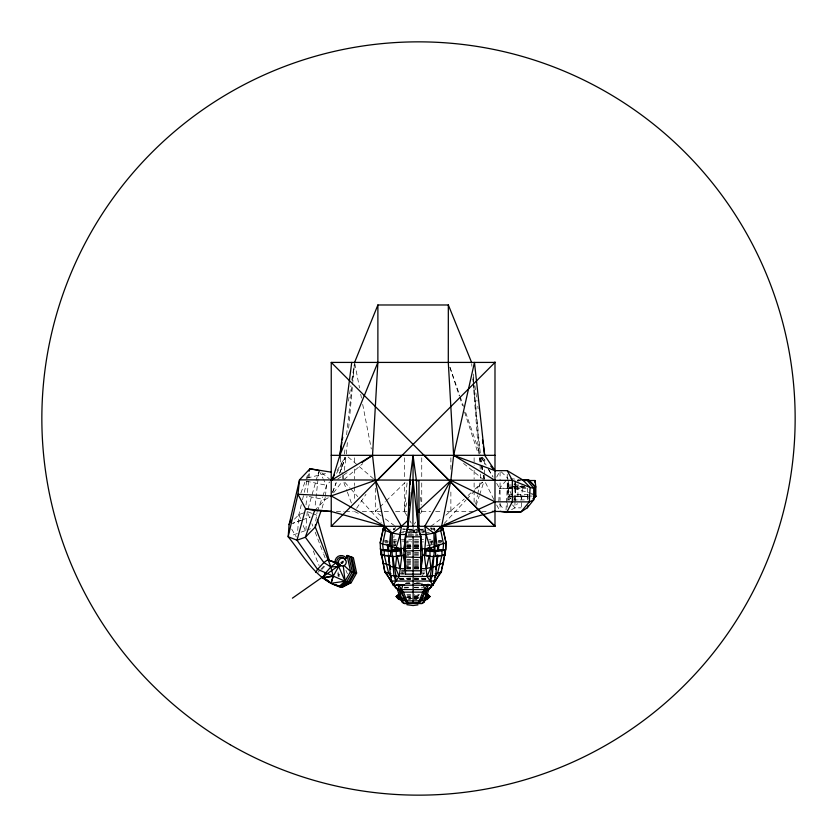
<?xml version="1.0" encoding="UTF-8"?>
<svg xmlns="http://www.w3.org/2000/svg" width="837" height="837" viewBox="0 0 837 837"><rect width="100%" height="100%" fill="white"/><g stroke="black" fill="none" stroke-linecap="round" stroke-linejoin="round"><path stroke-width="0.63" stroke-dasharray="4.18 3.14" d="M484.372 479.109L484.424 475.353M484.435 474.098L484.497 469.097M484.56 464.085L484.623 459.084M337.991 576.118L338.158 570.991M521.252 506.814L522.414 486.328M496.707 483.347L499.563 488.337L498.706 502.765L503.738 509.534M506.04 509.963L506.406 503.78M506.469 502.545L507.892 478.356L500.944 471.513M301.289 504.69L298.903 514.609L297.512 533.431L291.684 535.523M305.85 530.449L307.242 511.616L315.769 481.756M315.748 520.991L317.024 512.558M394.363 529.455L394.237 528.273M346.319 454.041L347.596 439.843M348.642 428.23L354.585 362.421M407.054 482.949L404.428 511.491L406.908 515.728M318.824 471.848L314.89 508.017M306.018 504.952L306.97 496.111M307.367 492.501L308.55 481.662M308.968 477.791L309.533 472.623M322.057 508.049L325.269 497.314M325.405 496.111L326.587 485.282L323.647 479.622M344.457 454.041L345.168 447.586M346.602 434.685L352.011 385.648M352.586 380.49L354.438 363.708L351.718 380.49M515.194 500.244L515.257 481.641M343.201 479.109L343.672 475.353M344.31 470.352L345.89 457.829M395.346 544.678L393.557 539.426L394.091 535.607M395.357 526.682L395.001 529.235L389.78 529.225M348.443 401.132L350.902 385.648M475.657 504.062L477.446 495.326M477.697 494.081L479.999 482.855M302.481 499.731L303.977 493.537M304.27 492.302L309.648 469.996M406.855 502.775L404.428 511.491L404.428 482.949M316.124 480.511L318.604 471.806M510.811 498.81L508.185 496.404L508.268 480.511L508.268 486.695L512.914 486.684M476.086 505.548L479.235 495.954M479.632 494.751L483.566 482.761M433.922 528.388L434.204 530.449M430.888 544.678L432.677 539.426L428.764 539.426M317.443 511.365L322.423 497.136M322.841 495.954L326.587 485.282L329.684 481.997M339.728 473.208L345.336 457.713M393.442 528.314L393.411 530.051M332.561 492.334L336.076 482.782M339.602 473.24L345.325 457.713M300.87 493.056L308.131 473.616M332.603 492.323L336.233 482.75M515.194 486.977L516.115 484.78M496.686 477.121L499.511 471.733M336.62 473.365L345.001 457.588M511.564 509.597L514.964 507.902L517.35 503.644M338.556 576.316L339.78 574.161M421.566 576.975L424.558 571.974M414.346 524.192L415.581 522.079M420.509 513.604L421.743 511.491L421.743 508.896M414.2 530.072L413.624 531.317L414.169 532.52L414.346 530.103L406.573 529.266L417.004 529.225M337.091 470.561L344.896 457.504M356.656 508.268L365.978 494.311M419.065 597.848L416.69 598.842L415.204 598.445L419.421 594.542L414.378 594.542M333.597 492.805L341.475 482.436M506.228 480.344L499.563 488.337L508.593 488.379L510.183 486.402M513.897 484.937L515.519 483.116M444.185 523.491L466.021 500.055M466.889 499.114L482.614 482.238M318.06 572.246L320.09 570.091M320.885 569.244L324.055 565.875M321.785 569.516L324.955 566.147M314.618 510.549L325.007 499.72L329.161 497.188M527.32 488.274L527.32 499.898L508.593 499.982L510.8 497.691M294.436 519.17L298.903 514.609L304.856 512.474M381.316 515.937L375.3 511.491L378.962 507.933M379.872 507.044L385.355 501.708M386.275 500.819L405.464 482.133M445.87 515.194L464.263 499.04M468.092 495.483L470.959 492.815M474.788 489.258L482.447 482.133M413.991 532.635L414.535 531.432L413.949 530.177L413.405 531.38L413.991 532.635L420.352 531.966M434.497 530.47L434.717 528.429M344.028 479.528L362.703 463.677M430.888 526.306L441.873 518.155M340.356 562.966L343.264 560.926M337.593 479.172L348.182 471.942M511.752 495.044L508.593 488.379L512.275 486.757M302.586 519.798L310.286 517.046M301.079 532.154L310.569 528.754M405.987 597.346L413.122 596.635M409.544 598.842L411.03 598.445L406.813 594.542L410.601 594.542M307.137 478.011L327.434 473.093M382.98 541.068L387.677 540.336M404.292 587.982L410.548 587.668M399.312 578.67L410.873 578.011M413.949 530.177L419.044 529.643M420.31 529.518L424.129 529.11M430.5 528.45L434.309 528.042M421.628 531.83L427.989 531.171M393.599 545.944L395.713 545.724M406.081 583.002L409.596 582.719M513.071 488.337L508.185 486.998L510.225 486.883M512.275 496.163L508.185 496.404L508.75 494.447L512.861 494.437M422.497 583.19L414.127 583.807M499.563 488.337L526.264 487.563M520.049 480.417L517.507 480.459L522.006 480.511M508.593 488.379L526.086 488.274M481.945 511.459L488.473 511.397M520.394 480.354L517.946 480.375L517.946 500.003M517.433 480.469L519.903 480.448M512.568 504.931L514.964 507.902L521.137 507.839M518.71 485.01L508.75 485.041L508.593 499.982M524.255 486.642L515.236 486.674L515.215 482.98M513.405 486.757L524.067 486.715M508.185 486.998L510.518 486.988M511.689 486.988L524.276 486.946M528.398 494.374L515.435 494.426L515.435 485.021M531.736 494.364L535.073 494.353M513.405 496.153L532.363 496.079M512.861 496.383L508.185 496.404L510.35 497.774M515.194 496.372L528.806 496.331L513.552 496.174M336.411 511.491L344.164 511.491M345.461 511.491L353.214 511.491M362.306 511.491L390.502 511.491M395.566 511.491L406.908 511.491M421.743 511.491L430.605 511.491M435.669 511.491L442.009 511.491M447.073 511.491L472.832 511.543M402.743 529.225L405.338 529.225M418.301 529.225L423.491 529.225M431.275 529.225L435.156 529.225M409.387 530.585L419.327 530.585M420.572 530.585L428.021 530.585M408.571 531.296L424.16 531.296M399.448 532.52L404.417 532.52M405.663 532.52L416.847 532.52M421.817 532.52L424.296 532.52M425.541 532.52L429.266 532.52M407.912 533.096L417.014 533.096M408.289 534.498L417.945 534.498M408.09 535.68L418.144 535.68M393.557 539.426L396.163 539.426M401.383 539.426L411.814 539.426M414.42 539.426L423.553 539.426M385.491 541.068L388.002 541.068M393.024 541.068L396.79 541.068M401.812 541.068L405.579 541.068M406.834 541.068L410.601 541.068M414.378 541.068L419.4 541.068M429.444 541.068L433.21 541.068M438.232 541.068L441.999 541.068M384.413 541.905L388.326 541.905M393.547 541.905L396.152 541.905M403.989 541.905L411.814 541.905M414.42 541.905L423.553 541.905M430.082 541.905L432.687 541.905M437.908 541.905L441.821 541.905M385.25 542.868L387.782 542.868M392.856 542.868L395.388 542.868M404.25 542.868L410.58 542.868M414.388 542.868L419.452 542.868M429.58 542.868L433.378 542.868M438.452 542.868L440.984 542.868M392.825 544.228L395.357 544.228M406.772 544.228L410.58 544.228M414.388 544.228L419.463 544.228M430.877 544.228L433.409 544.228M393.097 545.253L395.598 545.253M406.866 545.253L410.611 545.253M414.367 545.253L419.379 545.253M426.88 545.253L431.882 545.253M406.897 545.724L410.632 545.724M414.357 545.724L419.337 545.724M406.908 546.174L410.632 546.174M414.357 546.174L419.327 546.174M406.813 546.268L413.122 546.268M414.378 546.268L419.421 546.268M406.824 546.739L410.601 546.739M414.378 546.739L419.41 546.739M406.792 547.544L410.59 547.544M414.378 547.544L419.442 547.544M407.023 548.141L410.685 548.141M414.336 548.141L419.211 548.141M406.594 548.392L411.814 548.392M414.42 548.392L419.64 548.392M405.171 548.706L410.841 548.706M414.252 548.706L419.933 548.706M406.782 552.661L410.58 552.661M414.388 552.661L419.452 552.661M406.625 553.226L411.814 553.226M414.42 553.226L419.609 553.226M406.981 554.628L410.664 554.628M414.346 554.628L419.253 554.628M404.564 555.193L410.674 555.193M414.336 555.193L419.222 555.193M407.064 559.367L410.695 559.367M414.325 559.367L419.17 559.367M406.803 560.152L410.59 560.152M414.378 560.152L419.431 560.152M406.615 561.428L411.814 561.428M414.42 561.428L419.619 561.428M406.792 562.276L410.59 562.276M414.378 562.276L419.442 562.276M406.834 563.238L410.601 563.238M414.378 563.238L419.4 563.238M406.751 564.598L410.569 564.598M414.388 564.598L419.483 564.598M404.334 565.624L410.611 565.624M414.367 565.624L419.389 565.624M404.281 566.544L410.59 566.544M414.378 566.544L421.953 566.544M406.803 567.109L410.59 567.109M414.378 567.109L419.431 567.109M406.803 567.612L410.59 567.612M414.378 567.612L419.431 567.612M406.709 567.894L410.548 567.894M414.399 567.894L419.525 567.894M406.845 568.197L410.611 568.197M414.367 568.197L419.389 568.197M406.74 568.511L410.569 568.511M414.388 568.511L419.494 568.511M406.667 568.982L410.538 568.982M414.409 568.982L419.567 568.982M401.394 570.269L403.999 570.269M422.235 570.269L424.84 570.269M401.697 571.106L404.24 571.106M401.561 572.069L404.125 572.069M422.11 572.069L424.673 572.069M400.274 573.429L404.125 573.429M422.11 573.429L424.673 573.429M400.735 574.119L404.449 574.119M414.242 578.011L426.922 578.67M399.364 578.796L410.622 578.796M414.367 578.796L426.87 578.796M399.218 579.089L410.59 579.089M414.378 579.089L427.016 579.089M400.253 579.413L410.548 579.413M414.399 579.413L427.268 579.413M405.432 583.243L410.559 583.243M414.399 583.243L420.802 583.243M405.683 583.577L410.643 583.577M414.357 583.577L420.551 583.577M404.261 587.239L410.59 587.239M414.378 587.239L423.24 587.239M414.399 587.668L421.942 587.982M407.211 595.264L410.758 595.264M414.294 595.264L419.023 595.264M406.939 596.519L410.643 596.519M414.357 596.519L418.061 596.519M414.315 596.635L417.893 596.635M407.169 597.346L410.737 597.346M414.305 597.346L420.247 597.346M408.299 597.691L410.705 597.691M414.325 597.691L417.935 597.691M408.268 598.539L413.122 598.539M414.325 598.539L417.966 598.539M414.305 598.842L416.69 598.842M408.017 599.491L410.569 599.491M414.388 599.491L416.941 599.491M513.51 486.768L524.673 486.841M341.527 563.667L340.994 563.646A2.051 2.051 0 0 0 342.207 559.765M416.638 582.719L420.153 583.002M510.486 478.628L519.557 479.57M402.754 528.869L405.296 529.13M402.712 531.317L414.169 532.52M438.557 540.336L442.072 540.88M406.928 583.295L410.099 583.807M306.29 481.212L326.587 485.282M309.23 496.561L325.007 499.72M514.295 488.672L532.635 493.684M311.72 513.269L307.242 511.616L309.575 517.664M312.839 513.688L316.198 514.933L316.899 517.381M354.511 511.491L360.308 514.337M385.323 518.898L394.342 525.563M321.795 472.821L329.349 478.848M463.552 463.405L483.367 479.549M348.14 457.002L373.365 478.691M482.206 457.128L486.475 461.637M510.403 496.215L508.75 494.447L510.905 497.241M344.781 482.269L349.981 488.013M350.849 488.975L357.786 496.634M361.249 500.463L381.201 522.476M513.897 497.994L515.519 499.825M401.676 571.974L402.859 573.858M481.17 457.504L485.115 464.033M488.41 469.473L492.365 476.002M410.015 521.012L411.26 523.135M291.726 529.13L296.329 536.998M481.767 457.504L486.171 465.121M488.693 469.473L493.108 477.09M496.686 504.973L498.946 509.199M318.96 470.561L323.061 478.482M485.481 482.614L493.872 499.532M345.984 570.353L347.386 573.732M298.903 514.609L300.818 519.453M303.224 525.51L305.62 531.579M313.31 550.966L319.075 565.509M311.908 523.711L312.85 526.128M315.183 532.175L323.124 552.734M323.595 553.948L325.467 558.781M343.913 482.719L347.01 491.131M347.397 492.177L351.425 503.11M337.981 573.355L339.173 576.693M513.688 496.791L515.351 501.509M449.992 367.307L459.743 395.43M460.162 396.654L463.552 406.426M465.675 412.547L480.082 454.104M449.929 367.38L459.262 395.87M459.67 397.104L462.505 405.778M464.535 411.971L478.335 454.093M520.352 494.405L522.068 501.509M479.308 457.829L480.71 464.085M480.993 465.341L482.112 470.352M483.231 475.353L484.079 479.109M354.825 363.697L359.502 387.876M360.726 394.237L361.469 398.056M362.693 404.417L371.304 448.967M480.302 457.829L481.421 464.085M481.652 465.341L482.551 470.352M483.451 475.353L484.131 479.109L483.587 475.353M480.888 457.829L481.85 464.085M482.049 465.341L482.813 470.352M430.877 526.682L431.233 529.235M473.229 374.034L474.14 380.49M474.861 385.648L477.048 401.132M477.77 406.29L478.136 408.874M340.178 457.829L342.249 474.098M342.406 475.353L342.888 479.109M527.666 494.385L528.534 501.509M388.033 551.74L388.316 554.261M473.449 381.777L472.957 376.619L479.737 454.041M473.575 383.064L480.386 454.041M420.592 497.22L421.22 505.004M471.691 363.708L471.89 366.292M472.884 379.192L473.083 381.777M473.187 383.064L478.649 454.041M479.915 457.829L480.208 469.097M480.344 474.098L480.469 479.109M521.995 485L522.006 486.956M514.964 480.501L514.964 499.951M514.964 501.091L514.964 507.902M507.253 474.297L507.253 479.151M507.253 482.876L507.253 500.526M507.253 502.985L507.253 508.938M500.076 471.869L500.076 480.354M500.076 482.876L500.076 500.526M500.076 502.985L500.076 508.938M474.119 457.829L474.119 465.341M474.119 470.352L474.119 479.109M474.119 482.959L474.119 489.457M474.119 490.754L474.119 503.748M450.871 457.829L450.871 470.352M450.871 492.03L450.871 511.491M421.743 457.829L421.743 479.109M421.743 482.949L421.743 503.707M413.122 526.682L413.122 536.245M404.428 457.829L404.428 479.109M375.3 488.138L375.3 511.491M354.511 457.829L354.511 464.085M354.511 469.097L354.511 479.109M354.511 482.949L354.511 485.544M354.511 486.841L354.511 499.815M341.329 561.93C342.783 565.645 344.049 558.907 341.329 561.93M301.299 520.269L292.584 523.397L301.299 520.269"/><path stroke-width="1.26" d="M383.294 550.715L382.676 544.228L385.47 530.585L375.3 480.354L372.538 455.328L377.874 362.421L377.895 304.982L448.329 304.982L471.597 362.421M448.329 304.982L448.297 362.421L453.633 455.328L450.871 480.354L440.764 530.585L443.558 544.228L442.94 550.715M412.934 526.306L413.091 455.328L409.837 480.354L407.619 529.811M418.406 529.811L413.122 480.354L408.027 526.306L405.568 535.68L405.474 574.161L420.76 574.161L422.193 557.076M407.19 530.239L408.885 509.273M437.5 551.363L437.657 546.174L438.87 545.253L438.337 550.443M416.721 480.741L418.918 480.741L419.044 530.239M408.278 519.965L401.446 526.306L392.312 533.096L392.093 550.631M409.073 505.381L409.701 492.407M410.078 484.633L410.266 480.741M437.301 555.182L435.763 575.375L433.011 585.168L393.223 585.168L399.176 576.442L401.927 555.193L401.205 550.171L396.351 547.963L396.215 556.511L391.894 556.511L381.023 554.9L381.023 549.878L390.617 550.537L390.617 556.406M524.067 480.323L528.963 480.292L534.634 486.663L534.634 496.069L533.692 499.867L529.308 501.897L494.991 501.792L450.871 480.354L424.788 526.306L426.148 534.498L424.307 555.193L427.058 576.442L433.011 585.168M331.243 472.173L309.952 468.751L299.531 479.852L289.089 524.653L288.179 536.768C303.622 555.506 316.302 581.213 341.967 587.354L351.132 582.74L356.614 573.031L353.35 557.683L347.114 555.465L345.116 560.005M315.476 524.632L315.298 527.059L330.866 566.931L333.199 576.191L331.033 583.295L322.956 577.739L325.384 573.23L330.866 566.931L335.909 562.851L338.41 563.311L340.481 565.697M434.141 550.631L433.922 533.096L424.788 526.306M404.731 557.609L404.564 555.193L403.957 555.81L405.474 570.782L420.76 570.782L422.277 556.929L422.277 549.323M351.132 582.74L345.074 581.202L317.537 569.317L297.009 540.221L288.179 536.768L297.951 494.301L331.243 495.912L384.664 526.306L390.753 532.52L389.341 545.253L396.058 548.141L405.171 548.706M396.728 555.925L395.42 567.612L399.176 576.442L427.058 576.442L435.763 575.375M437.772 555.527L436.579 566.544C431.599 566.283 427.058 569.558 421.879 568.511M408.027 526.306L405.568 536.799L403.957 550.443L405.474 551.018L422.277 550.443L420.666 535.68L417.851 526.306L416.397 480.354L413.091 455.83M434.832 551.363L435.481 532.52L441.57 526.306L494.991 501.792M332.362 479.831L339.864 455.328L351.718 362.421M433.545 555.747L430.312 575.94L430.521 581.035L432.31 575.375L434.34 550.537L429.883 547.963L425.029 550.171L424.307 555.193L422.549 555.193M340.178 457.829L339.864 455.328L341.904 442.428M342.312 439.843L342.72 437.259M400.086 598.539L402.492 602.525L404.187 603.487L417.956 602.954L426.765 590.755L429.904 588.191L441.371 572.069L445.556 549.658M397.523 549.909L396.058 548.141L400.086 534.498L401.446 526.306L375.3 480.354L331.243 495.912M436.569 562.757L437.929 555.182M405.914 534.498L400.086 534.498L392.312 533.096L384.664 526.306L383.294 528.262L380.186 542.868L380.479 549.354L384.863 572.069L396.33 588.191L399.469 590.755L408.278 602.954M385.815 572.205C389.697 578.629 392.898 586.664 399.469 590.755L401.634 599.491L404.187 603.487L422.047 603.487L423.742 602.525L424.233 600.119M428.262 584.372L427.32 588.882L422.727 592.115L403.507 592.115L399.469 590.755M426.357 568.511L429.088 555.894M441.821 555.768L437.51 573.429L434.727 577.206M494.991 480.354L453.633 455.328L474.464 362.421L484.675 455.328L494.991 470.656L507.253 470.656L522.78 479.925L530.083 487.448L533.692 488.285L534.634 486.663L535.826 486.904L535.826 496.31L533.19 498.747M435.219 573.774L441.371 572.069L441.026 571.106C436.893 577.854 433.671 586.402 426.765 590.755L424.6 599.491L422.047 603.487L407.295 603.236L404.386 600.171L401.927 591.435L395.409 587.239M435.658 569.265L436.297 566.837M441.643 568.898L443.495 562.276M427.383 594.165L429.988 596.519L426.933 599.491L419.306 600.851L406.928 600.851L403.507 592.115L401.53 589.562L402.869 584.77M426.085 597.482L426.661 595.473L427.833 594.521L426.043 593.768M426.713 596.519L428.628 589.792L427.707 588.945M350.598 556.699L353.957 572.362L348.464 582.06L340.408 586.978L331.033 583.295L333.199 576.191L338.682 566.482L340.9 565.519M427.833 594.521L427.414 595.85L426.263 594.396M500.076 511.323L505.893 512.432L520.97 511.93L527.32 507.787L527.98 505.705M387.897 550.443L387.364 545.253L389.341 545.253L382.676 544.228L380.186 542.868L383.294 529.225L384.664 526.306L331.243 511.491L314.618 510.549L305.348 537.228L297.009 540.221L305.599 508.739L297.951 494.301L299.531 479.852L512.338 480.354L530.083 487.448L529.308 501.897L520.97 511.93L492.386 511.355M321.209 510.424L315.298 527.059L305.348 537.228L323.877 562.569L330.866 566.931L338.682 566.482L345.074 581.202L338.901 586.622L346.78 581.631L352.304 571.933L348.862 556.082M289.079 524.653L290.889 519.787M309.041 471.189L309.952 468.751L318.96 470.561M419.306 600.851L422.727 592.115L427.864 584.299M354.585 362.421L377.895 304.982M339.864 455.328L377.874 362.421M427.058 576.442L430.814 567.612L429.507 555.925M507.253 511.323L512.338 501.792L512.338 480.354L507.253 470.656M331.086 583.201L322.956 577.739L325.384 573.23M420.76 570.782L421.367 569.694L420.76 568.511M315.769 572.477L317.537 569.317L323.877 562.569L327.644 559.838L338.41 563.311M331.033 583.295L345.074 581.202L350.557 571.493L347.114 555.465M349.594 582.353L355.076 572.644L351.739 557.107M334.486 474.914L331.243 480.354L372.538 455.328L361.95 462.558M423.742 602.525L426.148 598.539M400.714 599.491L401.708 598.162L403.821 598.162M425.52 599.491L424.526 598.162L426.661 595.473L429.988 596.519L426.933 599.491L424.526 598.162L422.413 598.162M527.32 507.787L533.692 499.867L533.692 488.285L527.32 480.386L520.844 479.706M322.904 577.802L333.199 576.191L322.956 577.739L328.575 580.888M430.825 587.239L429.904 588.191L424.704 589.562L401.53 589.562L398.914 588.882L397.973 584.372M377.184 480.354L402.084 455.328M331.243 526.306L494.991 362.421L331.243 362.421L331.243 526.306L494.991 526.306L494.991 361.94M417.381 511.491L450.871 480.354M419.41 509.984L417.381 511.867L419.442 511.867M406.928 600.851L399.301 599.491L397.753 598.539L396.246 596.519L398.851 594.165M533.19 498.716L535.826 496.31L535.073 494.353M420.32 534.498L426.148 534.498L433.922 533.096L441.57 526.306L494.991 511.323M434.319 581.882L435.575 580.93M292.416 598.173L340.324 564.515M392.689 555.747L395.922 575.94L395.713 581.035L393.924 575.375L391.894 550.537L396.351 547.963M421.063 548.706C429.977 549.459 437.845 544.918 446.048 542.868L442.94 529.225L441.57 526.306L442.94 528.262L446.048 542.868L445.755 549.354L443.275 563.238L436.119 565.278M350.19 582.5L341.967 587.354L335.302 584.519M400.504 594.94L396.246 596.519L399.301 599.491L401.708 598.162L398.402 594.521L398.977 596.519M443.882 550.265L445.755 549.354L445.734 541.905M442.731 525.782L446.215 524.203M424.307 555.193C431.086 557.505 438.421 556.396 445.211 554.9L445.211 549.878C438.682 551.185 431.494 552.671 425.029 550.171L433.137 550.171M400.086 534.498L401.205 550.171C394.74 552.671 387.552 551.185 381.023 549.878M422.277 556.929L420.76 557.505L403.957 556.929L403.957 549.323L405.568 535.68L406.803 535.68M433.922 533.096L440.764 530.585L442.94 529.225L442.94 528.262M426.765 590.755L424.307 591.435L421.848 600.171L418.939 603.236L417.956 602.954M417.945 604.879L413.091 605.549L406.876 604.701M396.246 596.519L397.962 596.08M396.215 556.511L404.564 555.193M424.526 598.162L428.45 597.482L425.73 594.94M445.211 549.878L435.617 550.537L435.617 556.406M523.617 480.417L528.963 480.292L535.826 486.904L535.073 480.511L523.125 480.511M523.868 480.365L528.963 480.292M331.243 455.328L494.991 455.328M405.568 536.799L420.666 536.799L420.76 574.161M438.87 545.253L436.893 545.253L435.481 532.52M387.364 545.253L388.577 546.174L390.753 546.174L391.402 551.363M435.481 546.174L437.657 546.174M396.058 548.141L398.496 548.141M427.738 548.141L430.176 548.141L426.148 534.498M387.071 550.171L381.693 550.171L381.693 555.193M393.097 550.171L401.205 550.171M439.163 550.171L444.541 550.171L444.541 555.193M384.267 550.537L400.253 550.537L400.327 555.559L397.24 555.559M441.967 550.537L425.981 550.537L425.907 555.559L428.994 555.559M381.023 554.9L383.179 554.9M443.055 554.9L445.211 554.9M389.341 555.559L384.267 555.559L384.267 549.878M436.893 555.559L441.967 555.559L441.967 549.878M388.933 555.182L389.655 566.544C394.98 566.419 399.908 569.694 405.474 568.511L404.867 569.694L405.474 574.161M388.462 555.527L390.471 575.375L399.176 576.442M390.471 575.375L391.664 581.035L434.57 581.035M396.476 584.718L404.627 584.718M421.607 584.718L429.758 584.718M401.059 597.482L400.149 597.482L399.573 595.473L397.784 597.482L401.708 598.162M404.386 600.171L405.589 600.171M522.78 479.925L527.32 480.386M331.243 511.491L305.599 508.739L314.618 510.549M391.015 573.774L384.863 572.069L380.479 548.392L380.479 549.354L382.352 550.265M390.115 565.278L382.959 563.238L382.739 562.276M534.634 496.069L535.826 496.31M356.614 573.031L350.557 571.493L344.049 565.425M428.272 596.08L429.988 596.519M327.644 559.838L335.909 562.851L339.414 566.084M392.312 533.096L385.47 530.585L383.294 529.225L383.294 528.262M453.633 455.328L494.991 470.656L490.733 466.146M390.659 580.93L391.915 581.882M331.243 362.421L494.991 526.306L424.15 455.328M338.682 566.482L335.909 562.851L329.255 560.33L317.61 519.84M391.507 577.206L388.724 573.429L384.413 555.768M398.37 584.299L401.53 589.562M391.664 581.035L393.223 585.168M398.402 594.521L398.82 595.85M397.606 589.792L399.521 596.519M423.365 584.77L424.704 589.562M417.851 526.306L420.666 536.799L420.666 535.68M389.613 565.624L390.576 569.265M397.146 555.894L399.877 568.511M402.001 600.119L402.492 602.525M388.305 555.182L389.665 562.757M482.489 439.843L483.043 443.715M483.399 446.299L484.675 455.328M343.264 565.833L345.074 581.202M403.957 556.929L405.474 570.782M429.883 547.963L430.019 556.511M388.577 546.174L388.734 551.363M535.073 480.511L535.073 482.74M413.122 536.799L413.122 603.487M390.753 532.52L390.753 546.174M335.114 562.192A6.141 6.141 0 0 1 346.256 558.122M336.976 563.207A4.53 4.53 0 0 1 344.938 559.043M230.175 744.689A376.65 376.65 0 0 0 795.15 418.5A376.65 376.65 0 0 0 230.175 92.311A376.65 376.65 0 0 0 230.175 744.689M339.801 565.121A3.934 3.934 0 0 0 346.204 562.778A3.934 3.934 0 0 0 340.973 558.405A3.934 3.934 0 0 0 339.801 565.121"/></g></svg>
